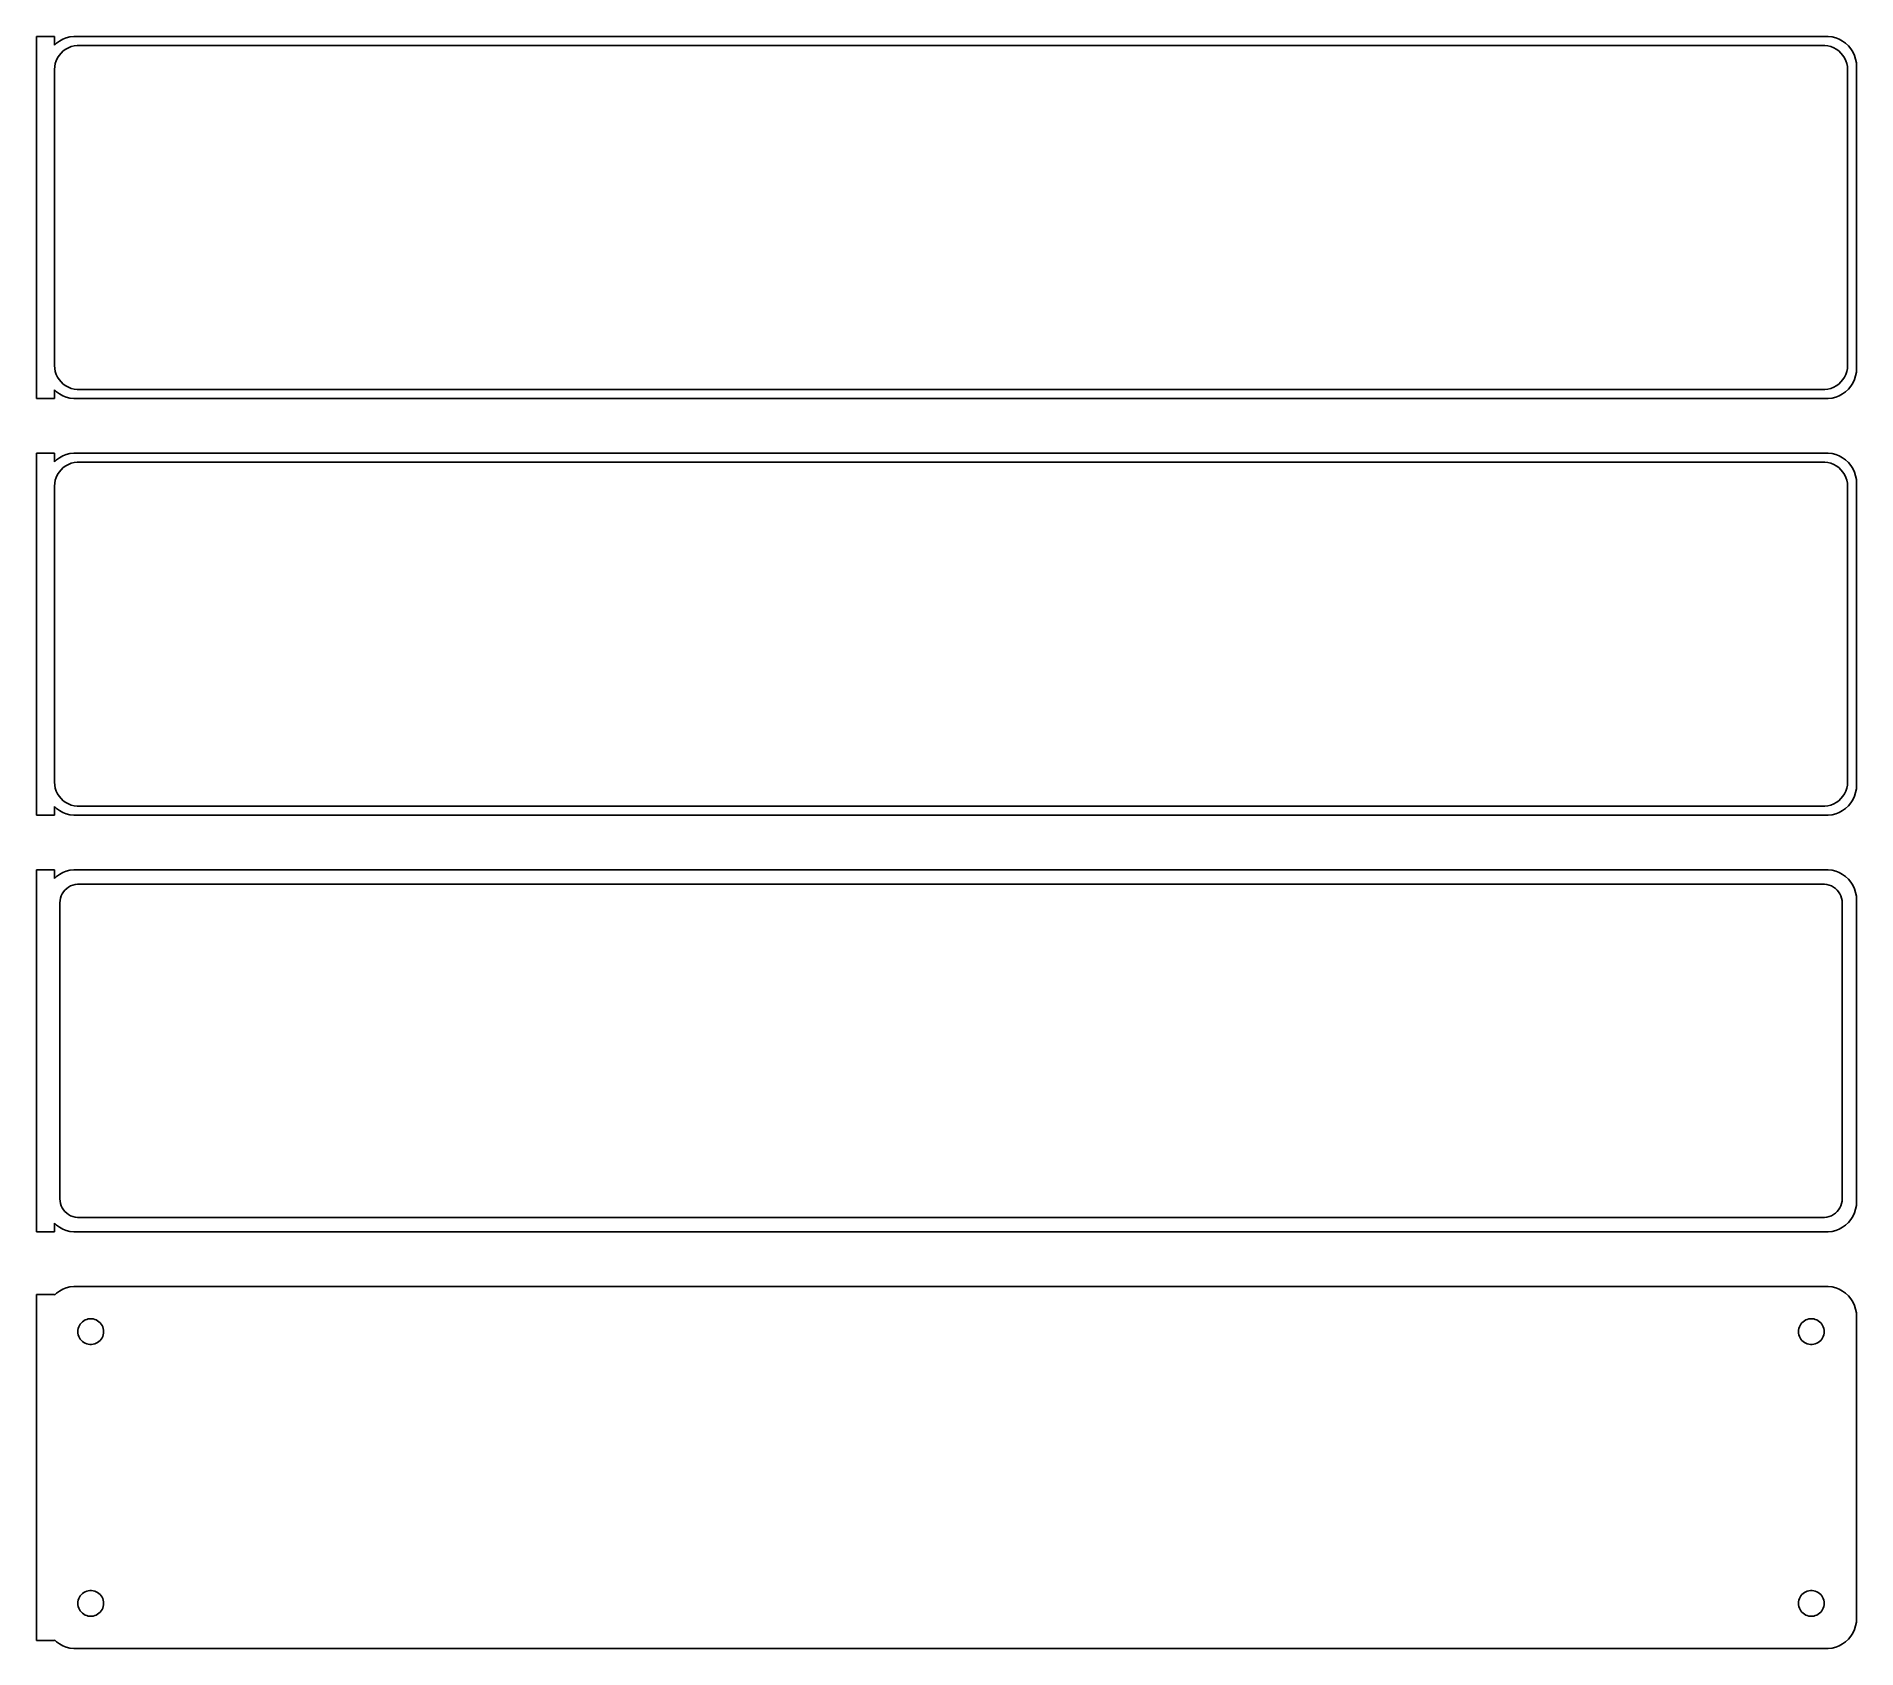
# Model space of a CAD drawing. Header units: metres. Extents: x -152 to 150, y 246 to 513.
import ezdxf

# ---------------------------------------------------------------- set-up
doc = ezdxf.new("R2010")
doc.units = ezdxf.units.M

msp = doc.modelspace()

# ---------------------------------------------------------------- linework, layer by layer
for p, q in [((-148.5, 512.99), (-151.5, 512.99)), ((-151.5, 512.99), (-151.5, 453.01)), ((-148.5, 511.559), (-148.5, 512.99)), ((-146.545, 512.755), (-147.129, 512.524)), ((-145.937, 512.911), (-146.545, 512.755)), ((-145.314, 512.99), (-145.937, 512.911)), ((145.314, 512.99), (-145.314, 512.99)), ((145.937, 512.911), (145.314, 512.99)), ((146.545, 512.755), (145.937, 512.911)), ((147.129, 512.524), (146.545, 512.755)), ((-148.187, 511.853), (-148.5, 511.559)), ((-147.679, 512.222), (-148.187, 511.853)), ((-148.005, 509.427), (-147.736, 509.851)), ((-147.736, 509.851), (-147.416, 510.238)), ((-147.129, 512.524), (-147.679, 512.222)), ((-147.416, 510.238), (-147.05, 510.582)), ((-147.05, 510.582), (-146.643, 510.877)), ((-146.643, 510.877), (-146.203, 511.119)), ((-146.203, 511.119), (-145.736, 511.304)), ((-145.736, 511.304), (-145.25, 511.429)), ((-145.25, 511.429), (-144.751, 511.492)), ((-144.751, 511.492), (144.751, 511.492)), ((144.751, 511.492), (145.25, 511.429)), ((145.25, 511.429), (145.736, 511.304)), ((145.736, 511.304), (146.203, 511.119)), ((146.203, 511.119), (146.643, 510.877)), ((146.643, 510.877), (147.05, 510.582)), ((147.05, 510.582), (147.416, 510.238)), ((147.679, 512.222), (147.129, 512.524)), ((147.416, 510.238), (147.736, 509.851)), ((148.187, 511.853), (147.679, 512.222)), ((147.736, 509.851), (148.005, 509.427)), ((148.645, 511.423), (148.187, 511.853)), ((149.045, 510.939), (148.645, 511.423)), ((149.382, 510.409), (149.045, 510.939)), ((149.649, 509.841), (149.382, 510.409)), ((149.843, 509.243), (149.649, 509.841)), ((-148.5, 507.5), (-148.468, 508.001)), ((-148.5, 458.5), (-148.5, 507.5)), ((-148.468, 508.001), (-148.374, 508.495)), ((-148.374, 508.495), (-148.219, 508.972)), ((-148.219, 508.972), (-148.005, 509.427)), ((148.005, 509.427), (148.219, 508.972)), ((148.219, 508.972), (148.374, 508.495)), ((148.374, 508.495), (148.468, 508.001)), ((148.468, 508.001), (148.5, 507.5)), ((148.5, 507.5), (148.5, 458.5)), ((149.961, 508.627), (149.843, 509.243)), ((150, 508), (149.961, 508.627)), ((150, 458), (150, 508)), ((-148.468, 457.999), (-148.5, 458.5)), ((148.5, 458.5), (148.468, 457.999)), ((-148.374, 457.505), (-148.468, 457.999)), ((-148.219, 457.028), (-148.374, 457.505)), ((-148.005, 456.573), (-148.219, 457.028)), ((-147.736, 456.149), (-148.005, 456.573)), ((-147.416, 455.762), (-147.736, 456.149)), ((-147.05, 455.418), (-147.416, 455.762)), ((-146.643, 455.123), (-147.05, 455.418)), ((147.05, 455.418), (146.643, 455.123)), ((147.416, 455.762), (147.05, 455.418)), ((147.736, 456.149), (147.416, 455.762)), ((148.005, 456.573), (147.736, 456.149)), ((148.219, 457.028), (148.005, 456.573)), ((148.374, 457.505), (148.219, 457.028)), ((148.468, 457.999), (148.374, 457.505)), ((149.045, 455.061), (149.382, 455.591)), ((149.382, 455.591), (149.649, 456.159)), ((149.649, 456.159), (149.843, 456.757)), ((149.843, 456.757), (149.961, 457.373)), ((149.961, 457.373), (150, 458)), ((-151.5, 453.01), (-148.5, 453.01)), ((-148.5, 454.441), (-148.187, 454.147)), ((-148.5, 453.01), (-148.5, 454.441)), ((-148.187, 454.147), (-147.679, 453.778)), ((-147.679, 453.778), (-147.129, 453.476)), ((-147.129, 453.476), (-146.545, 453.245)), ((-146.203, 454.881), (-146.643, 455.123)), ((-146.545, 453.245), (-145.937, 453.089)), ((-145.736, 454.696), (-146.203, 454.881)), ((-145.937, 453.089), (-145.314, 453.01)), ((-145.25, 454.571), (-145.736, 454.696)), ((-145.314, 453.01), (145.314, 453.01)), ((-144.751, 454.508), (-145.25, 454.571)), ((144.751, 454.508), (-144.751, 454.508)), ((145.25, 454.571), (144.751, 454.508)), ((145.736, 454.696), (145.25, 454.571)), ((145.314, 453.01), (145.937, 453.089)), ((146.203, 454.881), (145.736, 454.696)), ((145.937, 453.089), (146.545, 453.245)), ((146.643, 455.123), (146.203, 454.881)), ((146.545, 453.245), (147.129, 453.476)), ((147.129, 453.476), (147.679, 453.778)), ((147.679, 453.778), (148.187, 454.147)), ((148.187, 454.147), (148.645, 454.577)), ((148.645, 454.577), (149.045, 455.061)), ((-148.5, 443.99), (-151.5, 443.99)), ((-151.5, 443.99), (-151.5, 384.01)), ((-148.5, 442.559), (-148.5, 443.99)), ((-147.679, 443.222), (-148.187, 442.853)), ((-147.129, 443.524), (-147.679, 443.222)), ((-146.545, 443.755), (-147.129, 443.524)), ((-145.937, 443.911), (-146.545, 443.755)), ((-145.314, 443.99), (-145.937, 443.911)), ((145.314, 443.99), (-145.314, 443.99)), ((145.937, 443.911), (145.314, 443.99)), ((146.545, 443.755), (145.937, 443.911)), ((147.129, 443.524), (146.545, 443.755)), ((147.679, 443.222), (147.129, 443.524)), ((148.187, 442.853), (147.679, 443.222)), ((-148.187, 442.853), (-148.5, 442.559)), ((-148.219, 439.972), (-148.005, 440.427)), ((-148.005, 440.427), (-147.736, 440.851)), ((-147.736, 440.851), (-147.416, 441.238)), ((-147.416, 441.238), (-147.05, 441.582)), ((-147.05, 441.582), (-146.643, 441.877)), ((-146.643, 441.877), (-146.203, 442.119)), ((-146.203, 442.119), (-145.736, 442.304)), ((-145.736, 442.304), (-145.25, 442.429)), ((-145.25, 442.429), (-144.751, 442.492)), ((-144.751, 442.492), (144.751, 442.492)), ((144.751, 442.492), (145.25, 442.429)), ((145.25, 442.429), (145.736, 442.304)), ((145.736, 442.304), (146.203, 442.119)), ((146.203, 442.119), (146.643, 441.877)), ((146.643, 441.877), (147.05, 441.582)), ((147.05, 441.582), (147.416, 441.238)), ((147.416, 441.238), (147.736, 440.851)), ((147.736, 440.851), (148.005, 440.427)), ((148.005, 440.427), (148.219, 439.972)), ((148.645, 442.423), (148.187, 442.853)), ((149.045, 441.939), (148.645, 442.423)), ((149.382, 441.409), (149.045, 441.939)), ((149.649, 440.841), (149.382, 441.409)), ((149.843, 440.243), (149.649, 440.841)), ((149.961, 439.627), (149.843, 440.243)), ((-148.5, 438.5), (-148.468, 439.001)), ((-148.5, 389.5), (-148.5, 438.5)), ((-148.468, 439.001), (-148.374, 439.495)), ((-148.374, 439.495), (-148.219, 439.972)), ((148.219, 439.972), (148.374, 439.495)), ((148.374, 439.495), (148.468, 439.001)), ((148.468, 439.001), (148.5, 438.5)), ((148.5, 438.5), (148.5, 389.5)), ((150, 439), (149.961, 439.627)), ((150, 389), (150, 439)), ((-148.468, 388.999), (-148.5, 389.5)), ((-148.374, 388.505), (-148.468, 388.999)), ((148.468, 388.999), (148.374, 388.505)), ((148.5, 389.5), (148.468, 388.999)), ((149.961, 388.373), (150, 389)), ((-148.219, 388.028), (-148.374, 388.505)), ((-148.005, 387.573), (-148.219, 388.028)), ((-147.736, 387.149), (-148.005, 387.573)), ((-147.416, 386.762), (-147.736, 387.149)), ((-147.05, 386.418), (-147.416, 386.762)), ((-146.643, 386.123), (-147.05, 386.418)), ((-146.203, 385.881), (-146.643, 386.123)), ((146.643, 386.123), (146.203, 385.881)), ((147.05, 386.418), (146.643, 386.123)), ((147.416, 386.762), (147.05, 386.418)), ((147.736, 387.149), (147.416, 386.762)), ((148.005, 387.573), (147.736, 387.149)), ((148.219, 388.028), (148.005, 387.573)), ((148.374, 388.505), (148.219, 388.028)), ((148.645, 385.577), (149.045, 386.061)), ((149.045, 386.061), (149.382, 386.591)), ((149.382, 386.591), (149.649, 387.159)), ((149.649, 387.159), (149.843, 387.757)), ((149.843, 387.757), (149.961, 388.373)), ((-151.5, 384.01), (-148.5, 384.01)), ((-148.5, 385.441), (-148.187, 385.147)), ((-148.5, 384.01), (-148.5, 385.441)), ((-148.187, 385.147), (-147.679, 384.778)), ((-147.679, 384.778), (-147.129, 384.476)), ((-147.129, 384.476), (-146.545, 384.245)), ((-146.545, 384.245), (-145.937, 384.089)), ((-145.736, 385.696), (-146.203, 385.881)), ((-145.937, 384.089), (-145.314, 384.01)), ((-145.25, 385.571), (-145.736, 385.696)), ((-145.314, 384.01), (145.314, 384.01)), ((-144.751, 385.508), (-145.25, 385.571)), ((144.751, 385.508), (-144.751, 385.508)), ((145.25, 385.571), (144.751, 385.508)), ((145.736, 385.696), (145.25, 385.571)), ((145.314, 384.01), (145.937, 384.089)), ((146.203, 385.881), (145.736, 385.696)), ((145.937, 384.089), (146.545, 384.245)), ((146.545, 384.245), (147.129, 384.476)), ((147.129, 384.476), (147.679, 384.778)), ((147.679, 384.778), (148.187, 385.147)), ((148.187, 385.147), (148.645, 385.577)), ((-148.5, 374.979), (-151.5, 374.979)), ((-151.5, 374.979), (-151.5, 315.021)), ((-148.5, 373.559), (-148.5, 374.979)), ((-147.679, 374.222), (-148.187, 373.853)), ((-147.129, 374.524), (-147.679, 374.222)), ((-146.545, 374.755), (-147.129, 374.524)), ((-145.937, 374.911), (-146.545, 374.755)), ((-145.314, 374.99), (-145.937, 374.911)), ((145.314, 374.99), (-145.314, 374.99)), ((145.937, 374.911), (145.314, 374.99)), ((146.545, 374.755), (145.937, 374.911)), ((147.129, 374.524), (146.545, 374.755)), ((147.679, 374.222), (147.129, 374.524)), ((148.187, 373.853), (147.679, 374.222)), ((-148.187, 373.853), (-148.5, 373.559)), ((-147.394, 370.646), (-147.228, 371)), ((-147.228, 371), (-147.018, 371.33)), ((-147.018, 371.33), (-146.769, 371.631)), ((-146.769, 371.631), (-146.484, 371.899)), ((-146.484, 371.899), (-146.168, 372.128)), ((-146.168, 372.128), (-145.825, 372.317)), ((-145.825, 372.317), (-145.462, 372.461)), ((-145.462, 372.461), (-145.083, 372.558)), ((-145.083, 372.558), (-144.695, 372.607)), ((-144.695, 372.607), (144.695, 372.607)), ((144.695, 372.607), (145.083, 372.558)), ((145.083, 372.558), (145.462, 372.461)), ((145.462, 372.461), (145.825, 372.317)), ((145.825, 372.317), (146.168, 372.128)), ((146.168, 372.128), (146.484, 371.899)), ((146.484, 371.899), (146.769, 371.631)), ((146.769, 371.631), (147.018, 371.33)), ((147.018, 371.33), (147.228, 371)), ((147.228, 371), (147.394, 370.646)), ((148.645, 373.423), (148.187, 373.853)), ((149.045, 372.939), (148.645, 373.423)), ((149.382, 372.409), (149.045, 372.939)), ((149.649, 371.841), (149.382, 372.409)), ((149.843, 371.243), (149.649, 371.841)), ((149.961, 370.627), (149.843, 371.243)), ((-147.613, 369.5), (-147.588, 369.89)), ((-147.613, 320.5), (-147.613, 369.5)), ((-147.588, 369.89), (-147.515, 370.274)), ((-147.515, 370.274), (-147.394, 370.646)), ((147.394, 370.646), (147.515, 370.274)), ((147.515, 370.274), (147.588, 369.89)), ((147.588, 369.89), (147.613, 369.5)), ((147.613, 369.5), (147.613, 320.5)), ((150, 370), (149.961, 370.627)), ((150, 320), (150, 370)), ((-147.588, 320.11), (-147.613, 320.5)), ((-147.515, 319.726), (-147.588, 320.11)), ((-147.394, 319.354), (-147.515, 319.726)), ((147.515, 319.726), (147.394, 319.354)), ((147.588, 320.11), (147.515, 319.726)), ((147.613, 320.5), (147.588, 320.11)), ((149.961, 319.373), (150, 320)), ((-147.228, 319), (-147.394, 319.354)), ((-147.018, 318.67), (-147.228, 319)), ((-146.769, 318.369), (-147.018, 318.67)), ((-146.484, 318.101), (-146.769, 318.369)), ((-146.168, 317.872), (-146.484, 318.101)), ((-145.825, 317.683), (-146.168, 317.872)), ((-145.462, 317.539), (-145.825, 317.683)), ((-145.083, 317.442), (-145.462, 317.539)), ((-144.695, 317.393), (-145.083, 317.442)), ((144.695, 317.393), (-144.695, 317.393)), ((145.083, 317.442), (144.695, 317.393)), ((145.462, 317.539), (145.083, 317.442)), ((145.825, 317.683), (145.462, 317.539)), ((146.168, 317.872), (145.825, 317.683)), ((146.484, 318.101), (146.168, 317.872)), ((146.769, 318.369), (146.484, 318.101)), ((147.018, 318.67), (146.769, 318.369)), ((147.228, 319), (147.018, 318.67)), ((147.394, 319.354), (147.228, 319)), ((148.187, 316.147), (148.645, 316.577)), ((148.645, 316.577), (149.045, 317.061)), ((149.045, 317.061), (149.382, 317.591)), ((149.382, 317.591), (149.649, 318.159)), ((149.649, 318.159), (149.843, 318.757)), ((149.843, 318.757), (149.961, 319.373)), ((-151.5, 315.021), (-148.5, 315.021)), ((-148.5, 315.021), (-148.5, 316.441)), ((-148.5, 316.441), (-148.187, 316.147)), ((-148.187, 316.147), (-147.679, 315.778)), ((-147.679, 315.778), (-147.129, 315.476)), ((-147.129, 315.476), (-146.545, 315.245)), ((-146.545, 315.245), (-145.937, 315.089)), ((-145.937, 315.089), (-145.314, 315.01)), ((-145.314, 315.01), (145.314, 315.01)), ((145.314, 315.01), (145.937, 315.089)), ((145.937, 315.089), (146.545, 315.245)), ((146.545, 315.245), (147.129, 315.476)), ((147.129, 315.476), (147.679, 315.778)), ((147.679, 315.778), (148.187, 316.147)), ((-148.5, 304.653), (-151.5, 304.653)), ((-151.5, 304.653), (-151.5, 247.347)), ((-148.187, 304.853), (-148.5, 304.559)), ((-148.5, 304.559), (-148.5, 304.653)), ((-147.679, 305.222), (-148.187, 304.853)), ((-147.129, 305.524), (-147.679, 305.222)), ((-146.545, 305.755), (-147.129, 305.524)), ((-145.937, 305.911), (-146.545, 305.755)), ((-145.314, 305.99), (-145.937, 305.911)), ((145.314, 305.99), (-145.314, 305.99)), ((145.937, 305.911), (145.314, 305.99)), ((146.545, 305.755), (145.937, 305.911)), ((147.129, 305.524), (146.545, 305.755)), ((147.679, 305.222), (147.129, 305.524)), ((148.187, 304.853), (147.679, 305.222)), ((148.645, 304.423), (148.187, 304.853)), ((149.045, 303.939), (148.645, 304.423)), ((149.382, 303.409), (149.045, 303.939)), ((149.649, 302.841), (149.382, 303.409)), ((149.843, 302.243), (149.649, 302.841)), ((149.961, 301.627), (149.843, 302.243)), ((150, 301), (149.961, 301.627)), ((-144.635, 298.5), (-144.618, 298.768)), ((-144.618, 298.232), (-144.635, 298.5)), ((-144.618, 298.768), (-144.568, 299.031)), ((-144.568, 299.031), (-144.485, 299.286)), ((-144.485, 299.286), (-144.371, 299.529)), ((-144.371, 299.529), (-144.227, 299.755)), ((-144.227, 299.755), (-144.057, 299.962)), ((-144.057, 299.962), (-143.861, 300.145)), ((-143.861, 300.145), (-143.644, 300.303)), ((-143.644, 300.303), (-143.409, 300.432)), ((-143.409, 300.432), (-143.16, 300.531)), ((-143.16, 300.531), (-142.9, 300.597)), ((-142.9, 300.597), (-142.634, 300.631)), ((-142.634, 300.631), (-142.366, 300.631)), ((-142.366, 300.631), (-142.1, 300.597)), ((-142.1, 300.597), (-141.84, 300.531)), ((-141.84, 300.531), (-141.591, 300.432)), ((-141.591, 300.432), (-141.356, 300.303)), ((-141.356, 300.303), (-141.139, 300.145)), ((-141.139, 300.145), (-140.943, 299.962)), ((-140.943, 299.962), (-140.773, 299.755)), ((-140.773, 299.755), (-140.629, 299.529)), ((-140.629, 299.529), (-140.515, 299.286)), ((-140.515, 299.286), (-140.432, 299.031)), ((-140.432, 299.031), (-140.382, 298.768)), ((-140.382, 298.768), (-140.365, 298.5)), ((-140.365, 298.5), (-140.382, 298.232)), ((140.365, 298.5), (140.382, 298.768)), ((140.382, 298.232), (140.365, 298.5)), ((140.382, 298.768), (140.432, 299.031)), ((140.432, 299.031), (140.515, 299.286)), ((140.515, 299.286), (140.629, 299.529)), ((140.629, 299.529), (140.773, 299.755)), ((140.773, 299.755), (140.943, 299.962)), ((140.943, 299.962), (141.139, 300.145)), ((141.139, 300.145), (141.356, 300.303)), ((141.356, 300.303), (141.591, 300.432)), ((141.591, 300.432), (141.84, 300.531)), ((141.84, 300.531), (142.1, 300.597)), ((142.1, 300.597), (142.366, 300.631)), ((142.366, 300.631), (142.634, 300.631)), ((142.634, 300.631), (142.9, 300.597)), ((142.9, 300.597), (143.16, 300.531)), ((143.16, 300.531), (143.409, 300.432)), ((143.409, 300.432), (143.644, 300.303)), ((143.644, 300.303), (143.861, 300.145)), ((143.861, 300.145), (144.057, 299.962)), ((144.057, 299.962), (144.227, 299.755)), ((144.227, 299.755), (144.371, 299.529)), ((144.371, 299.529), (144.485, 299.286)), ((144.485, 299.286), (144.568, 299.031)), ((144.568, 299.031), (144.618, 298.768)), ((144.618, 298.768), (144.635, 298.5)), ((144.635, 298.5), (144.618, 298.232)), ((150, 251), (150, 301)), ((-144.568, 297.969), (-144.618, 298.232)), ((-144.485, 297.714), (-144.568, 297.969)), ((-144.371, 297.471), (-144.485, 297.714)), ((-144.227, 297.245), (-144.371, 297.471)), ((-144.057, 297.038), (-144.227, 297.245)), ((-143.861, 296.855), (-144.057, 297.038)), ((-143.644, 296.697), (-143.861, 296.855)), ((-143.409, 296.568), (-143.644, 296.697)), ((-143.16, 296.469), (-143.409, 296.568)), ((-142.9, 296.403), (-143.16, 296.469)), ((-142.634, 296.369), (-142.9, 296.403)), ((-142.366, 296.369), (-142.634, 296.369)), ((-142.1, 296.403), (-142.366, 296.369)), ((-141.84, 296.469), (-142.1, 296.403)), ((-141.591, 296.568), (-141.84, 296.469)), ((-141.356, 296.697), (-141.591, 296.568)), ((-141.139, 296.855), (-141.356, 296.697)), ((-140.943, 297.038), (-141.139, 296.855)), ((-140.773, 297.245), (-140.943, 297.038)), ((-140.629, 297.471), (-140.773, 297.245)), ((-140.515, 297.714), (-140.629, 297.471)), ((-140.432, 297.969), (-140.515, 297.714)), ((-140.382, 298.232), (-140.432, 297.969)), ((140.432, 297.969), (140.382, 298.232)), ((140.515, 297.714), (140.432, 297.969)), ((140.629, 297.471), (140.515, 297.714)), ((140.773, 297.245), (140.629, 297.471)), ((140.943, 297.038), (140.773, 297.245)), ((141.139, 296.855), (140.943, 297.038)), ((141.356, 296.697), (141.139, 296.855)), ((141.591, 296.568), (141.356, 296.697)), ((141.84, 296.469), (141.591, 296.568)), ((142.1, 296.403), (141.84, 296.469)), ((142.366, 296.369), (142.1, 296.403)), ((142.634, 296.369), (142.366, 296.369)), ((142.9, 296.403), (142.634, 296.369)), ((143.16, 296.469), (142.9, 296.403)), ((143.409, 296.568), (143.16, 296.469)), ((143.644, 296.697), (143.409, 296.568)), ((143.861, 296.855), (143.644, 296.697)), ((144.057, 297.038), (143.861, 296.855)), ((144.227, 297.245), (144.057, 297.038)), ((144.371, 297.471), (144.227, 297.245)), ((144.485, 297.714), (144.371, 297.471)), ((144.568, 297.969), (144.485, 297.714)), ((144.618, 298.232), (144.568, 297.969)), ((-144.635, 253.5), (-144.618, 253.768)), ((-144.618, 253.232), (-144.635, 253.5)), ((-144.618, 253.768), (-144.568, 254.031)), ((-144.568, 254.031), (-144.485, 254.286)), ((-144.485, 254.286), (-144.371, 254.529)), ((-144.371, 254.529), (-144.227, 254.755)), ((-144.227, 254.755), (-144.057, 254.962)), ((-144.057, 254.962), (-143.861, 255.145)), ((-143.861, 255.145), (-143.644, 255.303)), ((-143.644, 255.303), (-143.409, 255.432)), ((-143.409, 255.432), (-143.16, 255.531)), ((-143.16, 255.531), (-142.9, 255.597)), ((-142.9, 255.597), (-142.634, 255.631)), ((-142.634, 255.631), (-142.366, 255.631)), ((-142.366, 255.631), (-142.1, 255.597)), ((-142.1, 255.597), (-141.84, 255.531)), ((-141.84, 255.531), (-141.591, 255.432)), ((-141.591, 255.432), (-141.356, 255.303)), ((-141.356, 255.303), (-141.139, 255.145)), ((-141.139, 255.145), (-140.943, 254.962)), ((-140.943, 254.962), (-140.773, 254.755)), ((-140.773, 254.755), (-140.629, 254.529)), ((-140.629, 254.529), (-140.515, 254.286)), ((-140.515, 254.286), (-140.432, 254.031)), ((-140.432, 254.031), (-140.382, 253.768)), ((-140.382, 253.768), (-140.365, 253.5)), ((-140.365, 253.5), (-140.382, 253.232)), ((140.365, 253.5), (140.382, 253.768)), ((140.382, 253.232), (140.365, 253.5)), ((140.382, 253.768), (140.432, 254.031)), ((140.432, 254.031), (140.515, 254.286)), ((140.515, 254.286), (140.629, 254.529)), ((140.629, 254.529), (140.773, 254.755)), ((140.773, 254.755), (140.943, 254.962)), ((140.943, 254.962), (141.139, 255.145)), ((141.139, 255.145), (141.356, 255.303)), ((141.356, 255.303), (141.591, 255.432)), ((141.591, 255.432), (141.84, 255.531)), ((141.84, 255.531), (142.1, 255.597)), ((142.1, 255.597), (142.366, 255.631)), ((142.366, 255.631), (142.634, 255.631)), ((142.634, 255.631), (142.9, 255.597)), ((142.9, 255.597), (143.16, 255.531)), ((143.16, 255.531), (143.409, 255.432)), ((143.409, 255.432), (143.644, 255.303)), ((143.644, 255.303), (143.861, 255.145)), ((143.861, 255.145), (144.057, 254.962)), ((144.057, 254.962), (144.227, 254.755)), ((144.227, 254.755), (144.371, 254.529)), ((144.371, 254.529), (144.485, 254.286)), ((144.485, 254.286), (144.568, 254.031)), ((144.568, 254.031), (144.618, 253.768)), ((144.618, 253.768), (144.635, 253.5)), ((144.635, 253.5), (144.618, 253.232)), ((-144.568, 252.969), (-144.618, 253.232)), ((-144.485, 252.714), (-144.568, 252.969)), ((-144.371, 252.471), (-144.485, 252.714)), ((-144.227, 252.245), (-144.371, 252.471)), ((-144.057, 252.038), (-144.227, 252.245)), ((-143.861, 251.855), (-144.057, 252.038)), ((-143.644, 251.697), (-143.861, 251.855)), ((-143.409, 251.568), (-143.644, 251.697)), ((-143.16, 251.469), (-143.409, 251.568)), ((-142.9, 251.403), (-143.16, 251.469)), ((-142.634, 251.369), (-142.9, 251.403)), ((-142.366, 251.369), (-142.634, 251.369)), ((-142.1, 251.403), (-142.366, 251.369)), ((-141.84, 251.469), (-142.1, 251.403)), ((-141.591, 251.568), (-141.84, 251.469)), ((-141.356, 251.697), (-141.591, 251.568)), ((-141.139, 251.855), (-141.356, 251.697)), ((-140.943, 252.038), (-141.139, 251.855)), ((-140.773, 252.245), (-140.943, 252.038)), ((-140.629, 252.471), (-140.773, 252.245)), ((-140.515, 252.714), (-140.629, 252.471)), ((-140.432, 252.969), (-140.515, 252.714)), ((-140.382, 253.232), (-140.432, 252.969)), ((140.432, 252.969), (140.382, 253.232)), ((140.515, 252.714), (140.432, 252.969)), ((140.629, 252.471), (140.515, 252.714)), ((140.773, 252.245), (140.629, 252.471)), ((140.943, 252.038), (140.773, 252.245)), ((141.139, 251.855), (140.943, 252.038)), ((141.356, 251.697), (141.139, 251.855)), ((141.591, 251.568), (141.356, 251.697)), ((141.84, 251.469), (141.591, 251.568)), ((142.1, 251.403), (141.84, 251.469)), ((142.366, 251.369), (142.1, 251.403)), ((142.634, 251.369), (142.366, 251.369)), ((142.9, 251.403), (142.634, 251.369)), ((143.16, 251.469), (142.9, 251.403)), ((143.409, 251.568), (143.16, 251.469)), ((143.644, 251.697), (143.409, 251.568)), ((143.861, 251.855), (143.644, 251.697)), ((144.057, 252.038), (143.861, 251.855)), ((144.227, 252.245), (144.057, 252.038)), ((144.371, 252.471), (144.227, 252.245)), ((144.485, 252.714), (144.371, 252.471)), ((144.568, 252.969), (144.485, 252.714)), ((144.618, 253.232), (144.568, 252.969)), ((149.843, 249.757), (149.961, 250.373)), ((149.961, 250.373), (150, 251)), ((-151.5, 247.347), (-148.5, 247.347)), ((-148.5, 247.347), (-148.5, 247.441)), ((-148.5, 247.441), (-148.187, 247.147)), ((148.187, 247.147), (148.645, 247.577)), ((148.645, 247.577), (149.045, 248.061)), ((149.045, 248.061), (149.382, 248.591)), ((149.382, 248.591), (149.649, 249.159)), ((149.649, 249.159), (149.843, 249.757)), ((-148.187, 247.147), (-147.679, 246.778)), ((-147.679, 246.778), (-147.129, 246.476)), ((-147.129, 246.476), (-146.545, 246.245)), ((-146.545, 246.245), (-145.937, 246.089)), ((-145.937, 246.089), (-145.314, 246.01)), ((-145.314, 246.01), (145.314, 246.01)), ((145.314, 246.01), (145.937, 246.089)), ((145.937, 246.089), (146.545, 246.245)), ((146.545, 246.245), (147.129, 246.476)), ((147.129, 246.476), (147.679, 246.778)), ((147.679, 246.778), (148.187, 247.147))]:
    msp.add_line(p, q)

doc.saveas('drawing.dxf')
